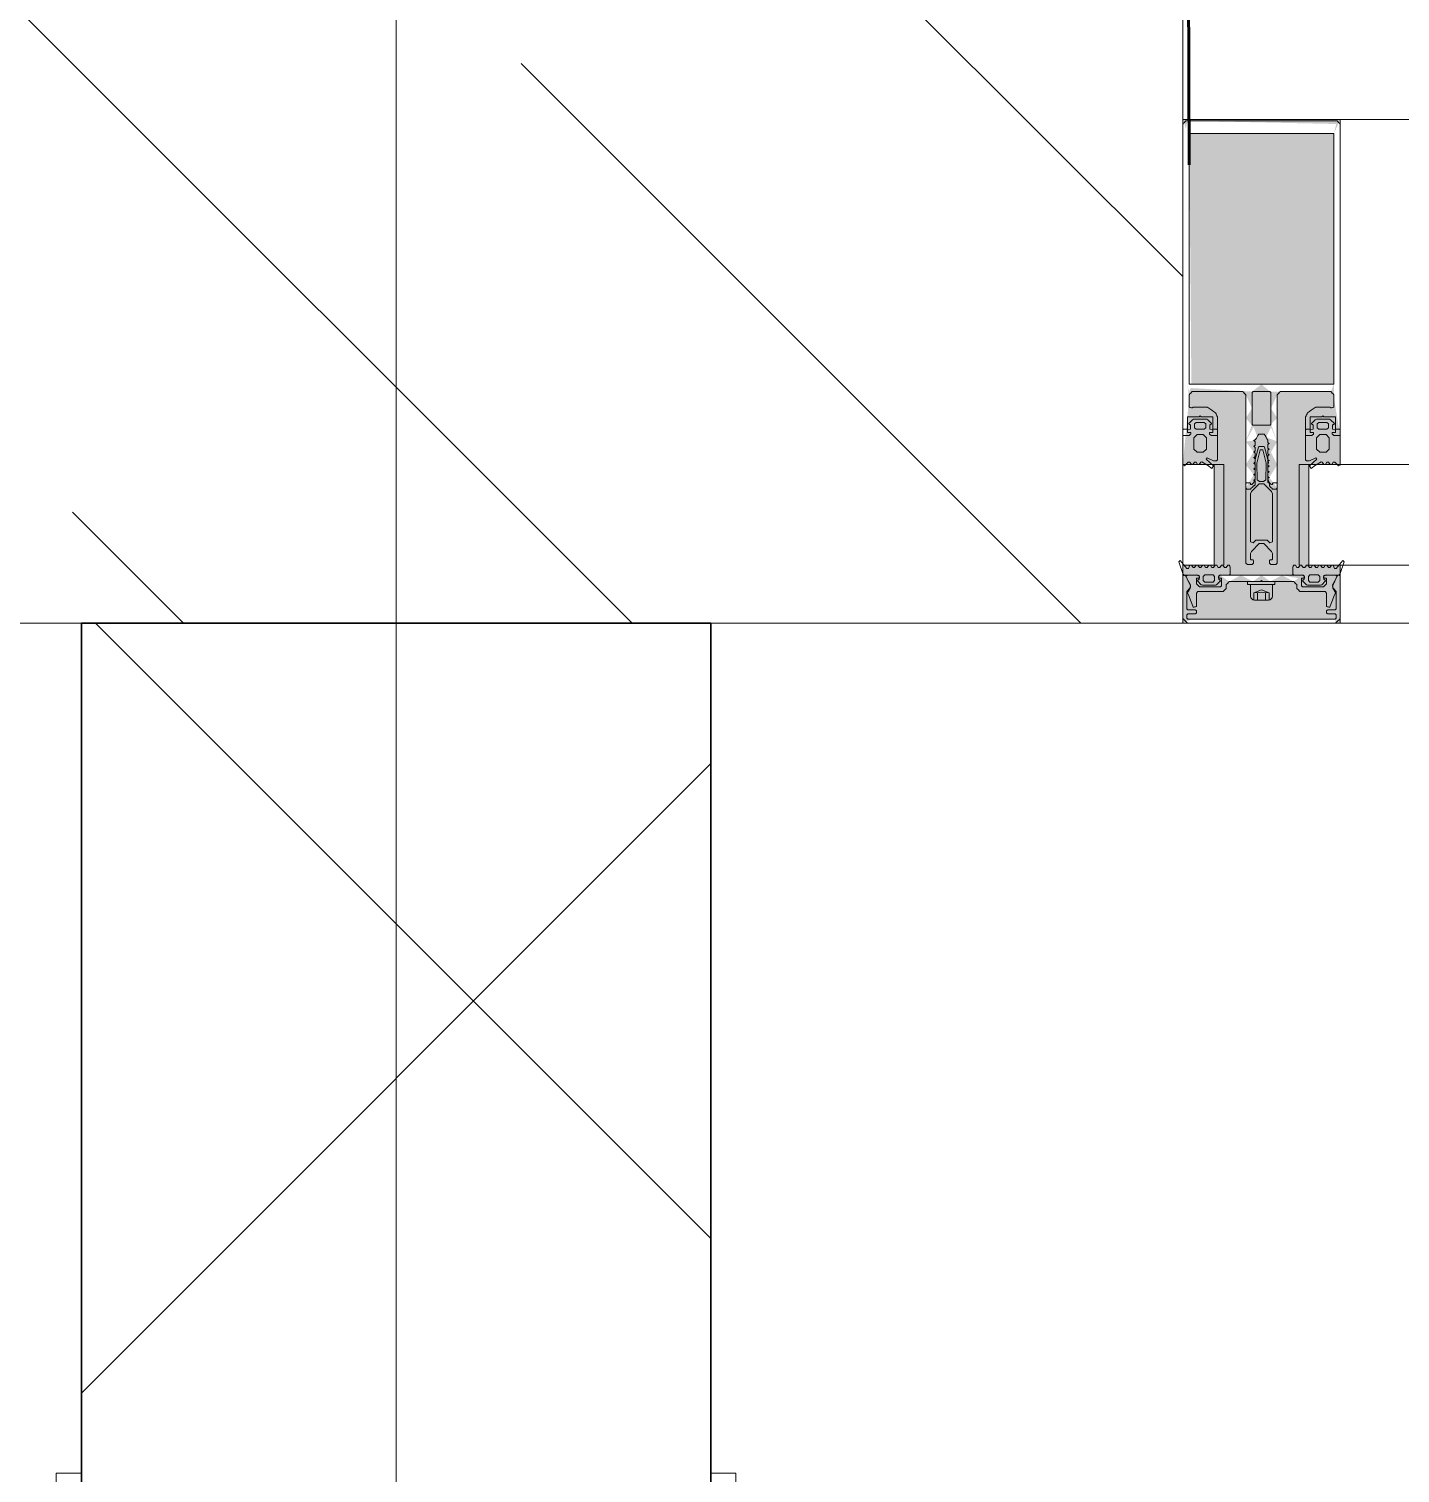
# Model space of a CAD drawing. Header units: millimetres. Extents: x -592259 to 288321, y -552984 to 293768.
# Drawn here: x 99771.2 to 100207, y 39505 to 39963.8 of the extents above; entities that cross this region are included whole.
import ezdxf

# ---------------------------------------------------------------- set-up
doc = ezdxf.new("R2010")
doc.units = ezdxf.units.MM
doc.linetypes.add('ADSK_Линия сетки', pattern=[2500, 2000, -250, 0, -250])
for name, color, linetype, lineweight in [('0.1) Блок 3.1 вып', 6, 'Continuous', 30), ('4.1) Штук. 3.1 вып', 6, 'Continuous', 60), ('A-DOOR-____-OTLN', 250, 'Continuous', 5), ('A-DOOR-FRAM-MCUT', 250, 'Continuous', 5), ('A-FLOR-____-OTLN', 250, 'Continuous', 9), ('A-GLAZ-CURT-MCUT', 250, 'Continuous', 9), ('A-GLAZ-CURT-OTLN', 250, 'Continuous', 5), ('A-GLAZ-CWMG-MCUT', 250, 'Continuous', 9), ('A-GLAZ-CWMG-OTLN', 250, 'Continuous', 5), ('A-WALL-____-MCUT', 250, 'Continuous', 13), ('A-WALL-____-PATT', 250, 'Continuous', 13), ('G-XREF-____-OTLN', 250, 'Continuous', 9), ('S-COLS-____-MCUT', 250, 'Continuous', 25), ('S-COLS-____-OTLN', 250, 'Continuous', 9), ('S-GRID-____-OTLN', 250, 'Continuous', 9)]:
    doc.layers.add(name, color=color, linetype=linetype, lineweight=lineweight)

# ---------------------------------------------------------------- blocks, each defined once
blk = doc.blocks.new('Системная панель - Стекло - 32мм-40336709-АР1_Маркировочный план 1 этажа С2и3')
at = {"layer": 'A-GLAZ-CURT-OTLN'}
h = blk.add_hatch(dxfattribs=at)
h.set_pattern_fill('FP_29', color=256, style=0, pattern_type=2)
h.set_pattern_definition([(45, (-88730, -39709.42), (-282.8427, 282.8427), [200, -600]), (45, (-88930, -39809.42), (-282.8427, 282.8427), [600, -200]), (45, (-88530, -39909.42), (-282.8427, 282.8427), [200, -600])])
h.paths.add_polyline_path([(69.77, -16), (740, -16), (740, 16), (-740, 16), (-740, -16), (-613.71, -16)])
at = {"layer": 'A-GLAZ-CURT-MCUT', "lineweight": 5}
for p, q in [((740, 16), (-740, 16)), ((-740, 16), (-740, -16)), ((-740, -16), (740, -16))]:
    blk.add_line(p, q, dxfattribs=at)
blk = doc.blocks.new('Прямоугольный импост - 160_dwg-V16-АР1_Маркировочный план 1 этажа С2и3')
at = {"layer": 'G-XREF-____-OTLN'}
for p, q in [((227998.74, 194628.53), (227999.06, 194628.38)), ((228024.52, 194628.53), (228024.2, 194628.38)), ((228009.37, 194620.47), (228013.89, 194620.47)), ((228010.4, 194620.47), (228010.4, 194622.79)), ((228012.85, 194620.47), (228012.85, 194622.79))]:
    blk.add_line(p, q, dxfattribs=at)
at = {"layer": 'G-XREF-____-OTLN', "flags": 128}
for points in [[(227987.63, 194772.72), (227987.38, 194772.47), (227987.13, 194772.22), (227986.88, 194771.97), (227986.63, 194771.72)], [(228035.63, 194772.72), (228023.63, 194772.72), (228011.63, 194772.72), (227999.63, 194772.72), (227987.63, 194772.72)], [(228036.63, 194771.72), (228036.38, 194771.97), (228036.13, 194772.22), (228035.88, 194772.47), (228035.63, 194772.72)], [(227986.63, 194771.72), (227986.63, 194746.97), (227986.63, 194722.22), (227986.63, 194697.47), (227986.63, 194672.72)], [(227988.63, 194689.02), (227988.63, 194708.94), (227988.63, 194728.87), (227988.63, 194748.79), (227988.63, 194768.72)], [(227988.63, 194768.72), (228000.13, 194768.72), (228011.63, 194768.72), (228023.13, 194768.72), (228034.63, 194768.72)], [(228034.63, 194768.72), (228034.63, 194748.79), (228034.63, 194728.87), (228034.63, 194708.94), (228034.63, 194689.02)], [(228036.63, 194672.72), (228036.63, 194697.47), (228036.63, 194722.22), (228036.63, 194746.97), (228036.63, 194771.72)], [(228034.63, 194689.02), (228023.13, 194689.02), (228011.63, 194689.02), (228000.13, 194689.02), (227988.63, 194689.02)], [(227988.63, 194685.72), (227988.88, 194685.97), (227989.13, 194686.22), (227989.38, 194686.47), (227989.63, 194686.72)], [(227988.63, 194681.72), (227988.63, 194682.72), (227988.63, 194683.72), (227988.63, 194684.72), (227988.63, 194685.72)], [(227989.63, 194686.72), (227993.63, 194686.72), (227997.63, 194686.72), (228001.63, 194686.72), (228005.63, 194686.72)], [(228005.63, 194686.72), (228005.88, 194686.47), (228006.13, 194686.22), (228006.38, 194685.97), (228006.63, 194685.72)], [(228006.63, 194685.72), (228006.63, 194678.29), (228006.63, 194670.87), (228006.63, 194663.44), (228006.63, 194656.02)], [(228008.63, 194686.42), (228008.7, 194686.49), (228008.78, 194686.57), (228008.85, 194686.64), (228008.93, 194686.72)], [(228008.63, 194676.32), (228008.63, 194678.84), (228008.63, 194681.37), (228008.63, 194683.89), (228008.63, 194686.42)], [(228008.93, 194686.72), (228010.28, 194686.72), (228011.63, 194686.72), (228012.98, 194686.72), (228014.33, 194686.72)], [(228014.33, 194686.72), (228014.4, 194686.64), (228014.48, 194686.57), (228014.55, 194686.49), (228014.63, 194686.42)], [(228014.63, 194686.42), (228014.63, 194683.89), (228014.63, 194681.37), (228014.63, 194678.84), (228014.63, 194676.32)], [(228016.63, 194685.72), (228016.88, 194685.97), (228017.13, 194686.22), (228017.38, 194686.47), (228017.63, 194686.72)], [(228016.63, 194656.02), (228016.63, 194663.44), (228016.63, 194670.87), (228016.63, 194678.29), (228016.63, 194685.72)], [(228017.63, 194686.72), (228021.63, 194686.72), (228025.63, 194686.72), (228029.63, 194686.72), (228033.63, 194686.72)], [(228033.63, 194686.72), (228033.88, 194686.47), (228034.13, 194686.22), (228034.38, 194685.97), (228034.63, 194685.72)], [(228034.63, 194685.72), (228034.63, 194684.72), (228034.63, 194683.72), (228034.63, 194682.72), (228034.63, 194681.72)], [(227989.59, 194681.53), (227989.35, 194681.58), (227989.11, 194681.62), (227988.87, 194681.67), (227988.63, 194681.72)], [(227989.87, 194681.72), (227989.8, 194681.67), (227989.73, 194681.62), (227989.66, 194681.58), (227989.59, 194681.53)], [(227994.43, 194681.72), (227993.29, 194681.72), (227992.15, 194681.72), (227991.01, 194681.72), (227989.87, 194681.72)], [(227994.61, 194681.66), (227994.56, 194681.67), (227994.52, 194681.69), (227994.48, 194681.7), (227994.43, 194681.72)], [(227997.01, 194679.91), (227996.41, 194680.35), (227995.81, 194680.79), (227995.21, 194681.22), (227994.61, 194681.66)], [(228028.65, 194681.66), (228028.05, 194681.22), (228027.45, 194680.79), (228026.85, 194680.35), (228026.25, 194679.91)], [(228028.83, 194681.72), (228028.78, 194681.7), (228028.74, 194681.69), (228028.69, 194681.67), (228028.65, 194681.66)], [(228033.39, 194681.72), (228032.25, 194681.72), (228031.11, 194681.72), (228029.97, 194681.72), (228028.83, 194681.72)], [(228033.67, 194681.53), (228033.6, 194681.58), (228033.53, 194681.62), (228033.46, 194681.67), (228033.39, 194681.72)], [(228034.63, 194681.72), (228034.39, 194681.67), (228034.15, 194681.62), (228033.91, 194681.58), (228033.67, 194681.53)], [(227988.13, 194673.72), (227988.13, 194674.97), (227988.13, 194676.22), (227988.13, 194677.47), (227988.13, 194678.72)], [(227988.13, 194678.72), (227989.05, 194678.72), (227989.98, 194678.72), (227990.9, 194678.72), (227991.83, 194678.72)], [(227991.83, 194678.72), (227991.9, 194678.79), (227991.98, 194678.87), (227992.05, 194678.94), (227992.13, 194679.02)], [(227992.13, 194679.02), (227992.2, 194678.94), (227992.28, 194678.87), (227992.35, 194678.79), (227992.43, 194678.72)], [(227992.43, 194678.72), (227993.35, 194678.72), (227994.28, 194678.72), (227995.2, 194678.72), (227996.13, 194678.72)], [(227996.13, 194678.72), (227996.13, 194677.47), (227996.13, 194676.22), (227996.13, 194674.97), (227996.13, 194673.72)], [(227997.63, 194678.7), (227997.47, 194679), (227997.32, 194679.31), (227997.17, 194679.61), (227997.01, 194679.91)], [(227997.63, 194672.72), (227997.63, 194674.21), (227997.63, 194675.71), (227997.63, 194677.2), (227997.63, 194678.7)], [(228008.93, 194676.02), (228008.85, 194676.09), (228008.78, 194676.17), (228008.7, 194676.24), (228008.63, 194676.32)], [(228014.33, 194676.02), (228012.98, 194676.02), (228011.63, 194676.02), (228010.28, 194676.02), (228008.93, 194676.02)], [(228014.63, 194676.32), (228014.55, 194676.24), (228014.48, 194676.17), (228014.4, 194676.09), (228014.33, 194676.02)], [(228026.25, 194679.91), (228026.09, 194679.61), (228025.94, 194679.31), (228025.78, 194679), (228025.63, 194678.7)], [(228025.63, 194678.7), (228025.63, 194677.2), (228025.63, 194675.71), (228025.63, 194674.21), (228025.63, 194672.72)], [(228027.13, 194673.72), (228027.13, 194674.97), (228027.13, 194676.22), (228027.13, 194677.47), (228027.13, 194678.72)], [(228027.13, 194678.72), (228028.05, 194678.72), (228028.98, 194678.72), (228029.9, 194678.72), (228030.83, 194678.72)], [(228030.83, 194678.72), (228030.9, 194678.79), (228030.98, 194678.87), (228031.05, 194678.94), (228031.13, 194679.02)], [(228031.13, 194679.02), (228031.2, 194678.94), (228031.28, 194678.87), (228031.35, 194678.79), (228031.43, 194678.72)], [(228031.43, 194678.72), (228032.35, 194678.72), (228033.28, 194678.72), (228034.2, 194678.72), (228035.13, 194678.72)], [(228035.13, 194678.72), (228035.13, 194677.47), (228035.13, 194676.22), (228035.13, 194674.97), (228035.13, 194673.72)], [(227986.63, 194672.72), (227987.13, 194672.72), (227987.63, 194672.72), (227988.13, 194672.72), (227988.63, 194672.72)], [(227989.13, 194673.72), (227988.88, 194673.72), (227988.63, 194673.72), (227988.38, 194673.72), (227988.13, 194673.72)], [(227988.63, 194672.72), (227988.75, 194672.84), (227988.88, 194672.97), (227989, 194673.09), (227989.13, 194673.22)], [(227989.13, 194673.22), (227989.13, 194673.34), (227989.13, 194673.47), (227989.13, 194673.59), (227989.13, 194673.72)], [(227996.13, 194673.72), (227995.88, 194673.72), (227995.63, 194673.72), (227995.38, 194673.72), (227995.13, 194673.72)], [(227995.13, 194673.72), (227995.13, 194673.59), (227995.13, 194673.47), (227995.13, 194673.34), (227995.13, 194673.22)], [(227995.13, 194673.22), (227995.25, 194673.09), (227995.38, 194672.97), (227995.5, 194672.84), (227995.63, 194672.72)], [(227995.63, 194672.72), (227996.13, 194672.72), (227996.63, 194672.72), (227997.13, 194672.72), (227997.63, 194672.72)], [(228009.13, 194671.12), (228009.29, 194671.21), (228009.45, 194671.3), (228009.6, 194671.39), (228009.76, 194671.48)], [(228009.63, 194670.83), (228009.5, 194670.9), (228009.38, 194670.97), (228009.25, 194671.04), (228009.13, 194671.12)], [(228009.63, 194669.6), (228009.63, 194669.91), (228009.63, 194670.22), (228009.63, 194670.52), (228009.63, 194670.83)], [(228009.76, 194671.48), (228010.01, 194671.91), (228010.26, 194672.35), (228010.51, 194672.78), (228010.76, 194673.22)], [(228010.76, 194673.22), (228011.2, 194673.22), (228011.63, 194673.22), (228012.06, 194673.22), (228012.5, 194673.22)], [(228012.5, 194673.22), (228012.78, 194672.72), (228013.06, 194672.23), (228013.35, 194671.74), (228013.63, 194671.25)], [(228013.63, 194671.25), (228013.63, 194671.07), (228013.63, 194670.88), (228013.63, 194670.69), (228013.63, 194670.5)], [(228025.63, 194672.72), (228026.13, 194672.72), (228026.63, 194672.72), (228027.13, 194672.72), (228027.63, 194672.72)], [(228028.13, 194673.72), (228027.88, 194673.72), (228027.63, 194673.72), (228027.38, 194673.72), (228027.13, 194673.72)], [(228027.63, 194672.72), (228027.75, 194672.84), (228027.88, 194672.97), (228028, 194673.09), (228028.13, 194673.22)], [(228028.13, 194673.22), (228028.13, 194673.34), (228028.13, 194673.47), (228028.13, 194673.59), (228028.13, 194673.72)], [(228035.13, 194673.72), (228034.88, 194673.72), (228034.63, 194673.72), (228034.38, 194673.72), (228034.13, 194673.72)], [(228034.13, 194673.72), (228034.13, 194673.59), (228034.13, 194673.47), (228034.13, 194673.34), (228034.13, 194673.22)], [(228034.13, 194673.22), (228034.25, 194673.09), (228034.38, 194672.97), (228034.5, 194672.84), (228034.63, 194672.72)], [(228034.63, 194672.72), (228035.13, 194672.72), (228035.63, 194672.72), (228036.13, 194672.72), (228036.63, 194672.72)], [(228009.13, 194669.32), (228009.25, 194669.39), (228009.38, 194669.46), (228009.5, 194669.53), (228009.63, 194669.6)], [(228009.63, 194669.03), (228009.5, 194669.1), (228009.38, 194669.17), (228009.25, 194669.24), (228009.13, 194669.32)], [(228009.13, 194667.52), (228009.25, 194667.59), (228009.38, 194667.66), (228009.5, 194667.73), (228009.63, 194667.8)], [(228009.63, 194667.23), (228009.5, 194667.3), (228009.38, 194667.37), (228009.25, 194667.44), (228009.13, 194667.52)], [(228009.63, 194667.8), (228009.63, 194668.11), (228009.63, 194668.42), (228009.63, 194668.72), (228009.63, 194669.03)], [(228009.63, 194666), (228009.63, 194666.31), (228009.63, 194666.62), (228009.63, 194666.92), (228009.63, 194667.23)], [(228013.63, 194670.5), (228013.75, 194670.43), (228013.88, 194670.36), (228014, 194670.29), (228014.13, 194670.22)], [(228014.13, 194670.22), (228014, 194670.14), (228013.88, 194670.07), (228013.75, 194670), (228013.63, 194669.93)], [(228013.63, 194669.93), (228013.63, 194669.62), (228013.63, 194669.32), (228013.63, 194669.01), (228013.63, 194668.7)], [(228013.63, 194668.7), (228013.75, 194668.63), (228013.88, 194668.56), (228014, 194668.49), (228014.13, 194668.42)], [(228014.13, 194668.42), (228014, 194668.34), (228013.88, 194668.27), (228013.75, 194668.2), (228013.63, 194668.13)], [(228013.63, 194668.13), (228013.63, 194667.82), (228013.63, 194667.52), (228013.63, 194667.21), (228013.63, 194666.9)], [(228013.63, 194666.9), (228013.75, 194666.83), (228013.88, 194666.76), (228014, 194666.69), (228014.13, 194666.62)], [(228014.13, 194666.62), (228014, 194666.54), (228013.88, 194666.47), (228013.75, 194666.4), (228013.63, 194666.33)], [(228013.63, 194666.33), (228013.63, 194666.02), (228013.63, 194665.72), (228013.63, 194665.41), (228013.63, 194665.1)], [(227999.63, 194631.55), (227999.63, 194663.55), (227986.63, 194663.55)], [(228009.13, 194665.72), (228009.25, 194665.79), (228009.38, 194665.86), (228009.5, 194665.93), (228009.63, 194666)], [(228009.63, 194665.43), (228009.5, 194665.5), (228009.38, 194665.57), (228009.25, 194665.64), (228009.13, 194665.72)], [(228009.13, 194663.92), (228009.25, 194663.99), (228009.38, 194664.06), (228009.5, 194664.13), (228009.63, 194664.2)], [(228009.63, 194663.63), (228009.5, 194663.7), (228009.38, 194663.77), (228009.25, 194663.84), (228009.13, 194663.92)], [(228009.13, 194662.12), (228009.25, 194662.19), (228009.38, 194662.26), (228009.5, 194662.33), (228009.63, 194662.4)], [(228009.63, 194661.83), (228009.5, 194661.9), (228009.38, 194661.97), (228009.25, 194662.04), (228009.13, 194662.12)], [(228009.63, 194664.2), (228009.63, 194664.51), (228009.63, 194664.82), (228009.63, 194665.12), (228009.63, 194665.43)], [(228009.63, 194662.4), (228009.63, 194662.71), (228009.63, 194663.02), (228009.63, 194663.32), (228009.63, 194663.63)], [(228009.63, 194660.6), (228009.63, 194660.91), (228009.63, 194661.22), (228009.63, 194661.52), (228009.63, 194661.83)], [(228013.63, 194665.1), (228013.75, 194665.03), (228013.88, 194664.96), (228014, 194664.89), (228014.13, 194664.82)], [(228014.13, 194664.82), (228014, 194664.74), (228013.88, 194664.67), (228013.75, 194664.6), (228013.63, 194664.53)], [(228013.63, 194664.53), (228013.63, 194664.22), (228013.63, 194663.92), (228013.63, 194663.61), (228013.63, 194663.3)], [(228013.63, 194663.3), (228013.75, 194663.23), (228013.88, 194663.16), (228014, 194663.09), (228014.13, 194663.02)], [(228014.13, 194663.02), (228014, 194662.94), (228013.88, 194662.87), (228013.75, 194662.8), (228013.63, 194662.73)], [(228013.63, 194662.73), (228013.63, 194662.42), (228013.63, 194662.12), (228013.63, 194661.81), (228013.63, 194661.5)], [(228036.65, 194663.55), (228023.63, 194663.55), (228023.63, 194631.55)], [(228009.13, 194660.32), (228009.25, 194660.39), (228009.38, 194660.46), (228009.5, 194660.53), (228009.63, 194660.6)], [(228009.63, 194660.03), (228009.5, 194660.1), (228009.38, 194660.17), (228009.25, 194660.24), (228009.13, 194660.32)], [(228009.13, 194658.52), (228009.25, 194658.59), (228009.38, 194658.66), (228009.5, 194658.73), (228009.63, 194658.8)], [(228009.63, 194658.23), (228009.5, 194658.3), (228009.38, 194658.37), (228009.25, 194658.44), (228009.13, 194658.52)], [(228009.63, 194658.8), (228009.63, 194659.11), (228009.63, 194659.42), (228009.63, 194659.72), (228009.63, 194660.03)], [(228009.63, 194657), (228009.63, 194657.31), (228009.63, 194657.62), (228009.63, 194657.92), (228009.63, 194658.23)], [(228013.63, 194661.5), (228013.75, 194661.43), (228013.88, 194661.36), (228014, 194661.29), (228014.13, 194661.22)], [(228014.13, 194661.22), (228014, 194661.14), (228013.88, 194661.07), (228013.75, 194661), (228013.63, 194660.93)], [(228013.63, 194660.93), (228013.63, 194660.62), (228013.63, 194660.32), (228013.63, 194660.01), (228013.63, 194659.7)], [(228013.63, 194659.7), (228013.75, 194659.63), (228013.88, 194659.56), (228014, 194659.49), (228014.13, 194659.42)], [(228014.13, 194659.42), (228014, 194659.34), (228013.88, 194659.27), (228013.75, 194659.2), (228013.63, 194659.13)], [(228013.63, 194659.13), (228013.63, 194658.82), (228013.63, 194658.52), (228013.63, 194658.21), (228013.63, 194657.9)], [(228013.63, 194657.9), (228013.75, 194657.83), (228013.88, 194657.76), (228014, 194657.69), (228014.13, 194657.62)], [(228014.13, 194657.62), (228014.13, 194657.39), (228014.13, 194657.17), (228014.13, 194656.94), (228014.13, 194656.72)], [(228006.63, 194656.02), (228006.7, 194655.94), (228006.78, 194655.87), (228006.85, 194655.79), (228006.93, 194655.72)], [(228006.93, 194655.72), (228007.23, 194655.72), (228007.53, 194655.72), (228007.83, 194655.72), (228008.13, 194655.72)], [(228008.13, 194655.72), (228008.38, 194655.97), (228008.63, 194656.22), (228008.88, 194656.47), (228009.13, 194656.72)], [(228009.13, 194656.72), (228009.25, 194656.79), (228009.38, 194656.86), (228009.5, 194656.93), (228009.63, 194657)], [(228014.13, 194656.72), (228014.38, 194656.47), (228014.63, 194656.22), (228014.88, 194655.97), (228015.13, 194655.72)], [(228015.13, 194655.72), (228015.43, 194655.72), (228015.73, 194655.72), (228016.03, 194655.72), (228016.33, 194655.72)], [(228016.33, 194655.72), (228016.4, 194655.79), (228016.48, 194655.87), (228016.55, 194655.94), (228016.63, 194656.02)], [(227989.38, 194631.55), (227988.86, 194631.51), (227988.4, 194630.55), (227987.86, 194630.54), (227985.82, 194633.01), (227985.39, 194632.59), (227986.63, 194628.94), (227986.63, 194628.78), (227987.03, 194628.38), (227990.8, 194628.38), (227991.12, 194628.53), (227991.83, 194628.28), (227991.83, 194627.08), (227991.63, 194626.88), (227991.43, 194626.88), (227991.29, 194626.54), (227992.5, 194625.32), (227992.85, 194625.18), (227997, 194625.18), (227997.36, 194625.32), (227998.57, 194626.54), (227998.43, 194626.88), (227998.23, 194626.88), (227998.03, 194627.08), (227998.03, 194628.28)], [(228001.33, 194628.38), (228001.63, 194628.68), (228001.63, 194631.08), (228001.58, 194631.25), (228001.38, 194631.55), (228000.88, 194631.55), (228000.38, 194630.81), (227999.88, 194630.81), (227999.38, 194631.55), (227998.88, 194631.55), (227998.38, 194630.81), (227997.88, 194630.81), (227997.38, 194631.55), (227996.88, 194631.55), (227996.38, 194630.81), (227995.88, 194630.81), (227995.38, 194631.55), (227994.88, 194631.55), (227994.38, 194630.81), (227993.88, 194630.81), (227993.38, 194631.55), (227992.88, 194631.55), (227992.38, 194630.81), (227991.88, 194630.81), (227991.38, 194631.55), (227990.88, 194631.55), (227990.38, 194630.81), (227989.88, 194630.81), (227989.38, 194631.55)], [(228021.93, 194628.38), (228021.63, 194628.68), (228021.63, 194631.08), (228021.68, 194631.25), (228021.88, 194631.55), (228022.38, 194631.55), (228022.88, 194630.81), (228023.38, 194630.81), (228023.88, 194631.55), (228024.38, 194631.55), (228024.88, 194630.81), (228025.38, 194630.81), (228025.88, 194631.55), (228026.38, 194631.55), (228026.88, 194630.81), (228027.38, 194630.81), (228027.88, 194631.55), (228028.38, 194631.55), (228028.88, 194630.81), (228029.38, 194630.81), (228029.88, 194631.55), (228030.38, 194631.55), (228030.88, 194630.81), (228031.38, 194630.81), (228031.88, 194631.55), (228032.38, 194631.55), (228032.88, 194630.81), (228033.38, 194630.81), (228033.88, 194631.55)], [(228033.88, 194631.55), (228034.4, 194631.51), (228034.86, 194630.55), (228035.39, 194630.54), (228037.44, 194633.01), (228037.87, 194632.59), (228036.63, 194628.94), (228036.63, 194628.78), (228036.23, 194628.38), (228032.46, 194628.38), (228032.14, 194628.53), (228031.43, 194628.28), (228031.43, 194627.08), (228031.63, 194626.88), (228031.83, 194626.88), (228031.97, 194626.54), (228030.76, 194625.32), (228030.4, 194625.18), (228026.25, 194625.18), (228025.9, 194625.32), (228024.69, 194626.54), (228024.83, 194626.88), (228025.03, 194626.88), (228025.23, 194627.08), (228025.23, 194628.28)], [(227987.38, 194628.38), (227987.19, 194628.33), (227987.01, 194628.28), (227986.82, 194628.24), (227986.63, 194628.19)], [(227986.63, 194628.19), (227986.63, 194624.79), (227986.63, 194621.39), (227986.63, 194617.99), (227986.63, 194614.59)], [(227989.04, 194625.27), (227988.62, 194626.04), (227988.21, 194626.82), (227987.8, 194627.6), (227987.38, 194628.38)], [(227987.93, 194628.38), (227987.86, 194628.27), (227987.79, 194628.16), (227987.73, 194628.06), (227987.66, 194627.95)], [(227987.66, 194627.95), (227988.01, 194627.22), (227988.35, 194626.48), (227988.7, 194625.75), (227989.05, 194625.02)], [(227991.43, 194628.38), (227990.55, 194628.38), (227989.68, 194628.38), (227988.8, 194628.38), (227987.93, 194628.38)], [(227988.94, 194624.37), (227988.96, 194624.59), (227988.99, 194624.82), (227989.01, 194625.04), (227989.04, 194625.27)], [(227989.05, 194625.02), (227989.04, 194624.82), (227989.02, 194624.62), (227989, 194624.42), (227988.99, 194624.23)], [(227990.93, 194625.68), (227990.93, 194626.1), (227990.93, 194626.53), (227990.93, 194626.95), (227990.93, 194627.38)], [(227990.93, 194627.38), (227991.18, 194627.38), (227991.43, 194627.38), (227991.68, 194627.38), (227991.93, 194627.38)], [(227991.93, 194624.68), (227991.68, 194624.93), (227991.43, 194625.18), (227991.18, 194625.43), (227990.93, 194625.68)], [(227991.93, 194627.88), (227991.8, 194628), (227991.68, 194628.13), (227991.55, 194628.25), (227991.43, 194628.38)], [(227991.93, 194627.38), (227991.93, 194627.5), (227991.93, 194627.63), (227991.93, 194627.75), (227991.93, 194627.88)], [(227998.43, 194628.38), (227998.3, 194628.25), (227998.18, 194628.13), (227998.05, 194628), (227997.93, 194627.88)], [(227997.93, 194627.88), (227997.93, 194627.75), (227997.93, 194627.63), (227997.93, 194627.5), (227997.93, 194627.38)], [(227997.93, 194627.38), (227998.18, 194627.38), (227998.43, 194627.38), (227998.68, 194627.38), (227998.93, 194627.38)], [(228024.83, 194628.38), (228018.23, 194628.38), (228011.63, 194628.38), (228005.03, 194628.38), (227998.43, 194628.38)], [(227998.93, 194624.98), (227998.85, 194624.9), (227998.78, 194624.83), (227998.7, 194624.75), (227998.63, 194624.68)], [(227998.93, 194627.38), (227998.93, 194626.78), (227998.93, 194626.18), (227998.93, 194625.58), (227998.93, 194624.98)], [(228000.43, 194625.38), (228000.68, 194625.63), (228000.93, 194625.88), (228001.18, 194626.13), (228001.43, 194626.38)], [(228000.43, 194624.18), (228000.43, 194624.48), (228000.43, 194624.78), (228000.43, 194625.08), (228000.43, 194625.38)], [(228001.43, 194626.38), (228003.9, 194626.38), (228006.38, 194626.38), (228008.85, 194626.38), (228011.33, 194626.38)], [(228015.07, 194621.66), (228015.07, 194625.46), (228008.18, 194625.46), (228008.18, 194621.66)], [(228011.33, 194626.38), (228011.4, 194626.45), (228011.48, 194626.53), (228011.55, 194626.6), (228011.63, 194626.68)], [(228011.63, 194626.68), (228011.7, 194626.6), (228011.78, 194626.53), (228011.85, 194626.45), (228011.93, 194626.38)], [(228011.93, 194626.38), (228014.4, 194626.38), (228016.88, 194626.38), (228019.35, 194626.38), (228021.83, 194626.38)], [(228021.83, 194626.38), (228022.08, 194626.13), (228022.33, 194625.88), (228022.58, 194625.63), (228022.83, 194625.38)], [(228022.83, 194625.38), (228022.83, 194625.08), (228022.83, 194624.78), (228022.83, 194624.48), (228022.83, 194624.18)], [(228024.33, 194624.98), (228024.33, 194625.58), (228024.33, 194626.18), (228024.33, 194626.78), (228024.33, 194627.38)], [(228024.33, 194627.38), (228024.58, 194627.38), (228024.83, 194627.38), (228025.08, 194627.38), (228025.33, 194627.38)], [(228024.63, 194624.68), (228024.55, 194624.75), (228024.48, 194624.83), (228024.4, 194624.9), (228024.33, 194624.98)], [(228025.33, 194627.88), (228025.2, 194628), (228025.08, 194628.13), (228024.95, 194628.25), (228024.83, 194628.38)], [(228025.33, 194627.38), (228025.33, 194627.5), (228025.33, 194627.63), (228025.33, 194627.75), (228025.33, 194627.88)], [(228031.83, 194628.38), (228031.7, 194628.25), (228031.58, 194628.13), (228031.45, 194628), (228031.33, 194627.88)], [(228031.33, 194627.88), (228031.33, 194627.75), (228031.33, 194627.63), (228031.33, 194627.5), (228031.33, 194627.38)], [(228031.33, 194627.38), (228031.58, 194627.38), (228031.83, 194627.38), (228032.08, 194627.38), (228032.33, 194627.38)], [(228032.33, 194625.68), (228032.08, 194625.43), (228031.83, 194625.18), (228031.58, 194624.93), (228031.33, 194624.68)], [(228035.33, 194628.38), (228034.45, 194628.38), (228033.58, 194628.38), (228032.7, 194628.38), (228031.83, 194628.38)], [(228032.33, 194627.38), (228032.33, 194626.95), (228032.33, 194626.53), (228032.33, 194626.1), (228032.33, 194625.68)], [(228034.21, 194625.02), (228034.56, 194625.75), (228034.9, 194626.48), (228035.25, 194627.22), (228035.6, 194627.95)], [(228034.27, 194624.23), (228034.25, 194624.42), (228034.24, 194624.62), (228034.22, 194624.82), (228034.21, 194625.02)], [(228035.88, 194628.38), (228035.46, 194627.6), (228035.05, 194626.82), (228034.64, 194626.04), (228034.22, 194625.27)], [(228034.22, 194625.27), (228034.25, 194625.04), (228034.27, 194624.82), (228034.3, 194624.59), (228034.32, 194624.37)], [(228035.6, 194627.95), (228035.53, 194628.06), (228035.46, 194628.16), (228035.4, 194628.27), (228035.33, 194628.38)], [(228036.63, 194628.19), (228036.44, 194628.24), (228036.25, 194628.28), (228036.06, 194628.33), (228035.88, 194628.38)], [(228036.63, 194614.59), (228036.63, 194617.99), (228036.63, 194621.39), (228036.63, 194624.79), (228036.63, 194628.19)], [(227987.93, 194623.19), (227988.18, 194623.48), (227988.43, 194623.78), (227988.69, 194624.08), (227988.94, 194624.37)], [(227987.93, 194617.69), (227987.93, 194619.06), (227987.93, 194620.44), (227987.93, 194621.81), (227987.93, 194623.19)], [(227988.18, 194623.05), (227988.17, 194622.98), (227988.17, 194622.91), (227988.16, 194622.84), (227988.15, 194622.77)], [(227988.15, 194622.77), (227988.6, 194621.62), (227989.06, 194620.48), (227989.51, 194619.34), (227989.96, 194618.19)], [(227988.99, 194624.23), (227988.79, 194623.93), (227988.59, 194623.64), (227988.38, 194623.34), (227988.18, 194623.05)], [(227990.93, 194622.68), (227991.05, 194622.8), (227991.18, 194622.93), (227991.3, 194623.05), (227991.43, 194623.18)], [(227990.93, 194618.38), (227990.93, 194619.45), (227990.93, 194620.53), (227990.93, 194621.6), (227990.93, 194622.68)], [(227991.43, 194623.18), (227993.43, 194623.18), (227995.43, 194623.18), (227997.43, 194623.18), (227999.43, 194623.18)], [(227998.63, 194624.68), (227996.95, 194624.68), (227995.28, 194624.68), (227993.6, 194624.68), (227991.93, 194624.68)], [(227999.43, 194623.18), (227999.68, 194623.43), (227999.93, 194623.68), (228000.18, 194623.93), (228000.43, 194624.18)], [(228014.08, 194620.47), (228014.08, 194622.79), (228011.63, 194623.77), (228009.18, 194622.79), (228009.18, 194620.47)], [(228022.83, 194624.18), (228023.08, 194623.93), (228023.33, 194623.68), (228023.58, 194623.43), (228023.83, 194623.18)], [(228023.83, 194623.18), (228025.83, 194623.18), (228027.83, 194623.18), (228029.83, 194623.18), (228031.83, 194623.18)], [(228031.33, 194624.68), (228029.65, 194624.68), (228027.98, 194624.68), (228026.3, 194624.68), (228024.63, 194624.68)], [(228031.83, 194623.18), (228031.95, 194623.05), (228032.08, 194622.93), (228032.2, 194622.8), (228032.33, 194622.68)], [(228032.33, 194622.68), (228032.33, 194621.6), (228032.33, 194620.53), (228032.33, 194619.45), (228032.33, 194618.38)], [(228033.29, 194618.19), (228033.75, 194619.34), (228034.2, 194620.48), (228034.65, 194621.62), (228035.11, 194622.77)], [(228035.08, 194623.05), (228034.87, 194623.34), (228034.67, 194623.64), (228034.47, 194623.93), (228034.27, 194624.23)], [(228034.32, 194624.37), (228034.57, 194624.08), (228034.82, 194623.78), (228035.08, 194623.48), (228035.33, 194623.19)], [(228035.11, 194622.77), (228035.1, 194622.84), (228035.09, 194622.91), (228035.08, 194622.98), (228035.08, 194623.05)], [(228035.33, 194623.19), (228035.33, 194621.81), (228035.33, 194620.44), (228035.33, 194619.06), (228035.33, 194617.69)], [(227988.23, 194617.39), (227988.15, 194617.46), (227988.08, 194617.54), (227988, 194617.61), (227987.93, 194617.69)], [(227987.93, 194615.79), (227988, 194615.86), (227988.08, 194615.94), (227988.15, 194616.01), (227988.23, 194616.09)], [(227987.93, 194614.69), (227987.93, 194614.96), (227987.93, 194615.24), (227987.93, 194615.51), (227987.93, 194615.79)], [(227990.63, 194617.39), (227990.03, 194617.39), (227989.43, 194617.39), (227988.83, 194617.39), (227988.23, 194617.39)], [(227988.23, 194616.09), (227988.83, 194616.09), (227989.43, 194616.09), (227990.03, 194616.09), (227990.63, 194616.09)], [(227989.96, 194618.19), (227990.21, 194618.24), (227990.45, 194618.29), (227990.69, 194618.33), (227990.93, 194618.38)], [(227990.93, 194617.09), (227990.85, 194617.16), (227990.78, 194617.24), (227990.7, 194617.31), (227990.63, 194617.39)], [(227990.63, 194616.09), (227990.7, 194616.16), (227990.78, 194616.24), (227990.85, 194616.31), (227990.93, 194616.39)], [(227990.93, 194616.39), (227990.93, 194616.56), (227990.93, 194616.74), (227990.93, 194616.91), (227990.93, 194617.09)], [(228032.33, 194618.38), (228032.57, 194618.33), (228032.81, 194618.29), (228033.05, 194618.24), (228033.29, 194618.19)], [(228032.63, 194617.39), (228032.55, 194617.31), (228032.48, 194617.24), (228032.4, 194617.16), (228032.33, 194617.09)], [(228032.33, 194617.09), (228032.33, 194616.91), (228032.33, 194616.74), (228032.33, 194616.56), (228032.33, 194616.39)], [(228032.33, 194616.39), (228032.4, 194616.31), (228032.48, 194616.24), (228032.55, 194616.16), (228032.63, 194616.09)], [(228035.03, 194617.39), (228034.43, 194617.39), (228033.83, 194617.39), (228033.23, 194617.39), (228032.63, 194617.39)], [(228032.63, 194616.09), (228033.23, 194616.09), (228033.83, 194616.09), (228034.43, 194616.09), (228035.03, 194616.09)], [(228035.33, 194617.69), (228035.25, 194617.61), (228035.18, 194617.54), (228035.1, 194617.46), (228035.03, 194617.39)], [(228035.03, 194616.09), (228035.1, 194616.01), (228035.18, 194615.94), (228035.25, 194615.86), (228035.33, 194615.79)], [(228035.33, 194615.79), (228035.33, 194615.51), (228035.33, 194615.24), (228035.33, 194614.96), (228035.33, 194614.69)], [(227986.63, 194614.59), (227987, 194614.21), (227987.38, 194613.84), (227987.75, 194613.46), (227988.13, 194613.09)], [(227988.23, 194614.39), (227988.15, 194614.46), (227988.08, 194614.54), (227988, 194614.61), (227987.93, 194614.69)], [(227988.13, 194613.09), (227999.88, 194613.09), (228011.63, 194613.09), (228023.38, 194613.09), (228035.13, 194613.09)], [(228035.03, 194614.39), (228023.33, 194614.39), (228011.63, 194614.39), (227999.93, 194614.39), (227988.23, 194614.39)], [(228035.33, 194614.69), (228035.25, 194614.61), (228035.18, 194614.54), (228035.1, 194614.46), (228035.03, 194614.39)], [(228035.13, 194613.09), (228035.5, 194613.46), (228035.88, 194613.84), (228036.25, 194614.21), (228036.63, 194614.59)]]:
    blk.add_lwpolyline(points, dxfattribs=at)
for points in [[(227994.38, 194665.69), (227996.4, 194664.74), (227996.53, 194664.72), (227997.33, 194664.72), (227997.63, 194665.02), (227997.63, 194674.52), (227997.43, 194674.72), (227996.26, 194674.72), (227995.94, 194674.56), (227995.23, 194674.81), (227995.23, 194676.02), (227995.43, 194676.22), (227995.63, 194676.22), (227995.77, 194676.56), (227994.56, 194677.77), (227994.2, 194677.92), (227990.05, 194677.92), (227989.7, 194677.77), (227988.49, 194676.56), (227988.63, 194676.22), (227988.83, 194676.22), (227989.03, 194676.02), (227989.03, 194674.81), (227988.32, 194674.56), (227988, 194674.72), (227986.83, 194674.72), (227986.63, 194674.52), (227986.63, 194663.32), (227987.14, 194663.1), (227988.37, 194664.33), (227988.83, 194664.29), (227989.33, 194663.55), (227989.83, 194663.55), (227990.33, 194664.29), (227990.83, 194664.29), (227991.33, 194663.55), (227991.83, 194663.55), (227992.33, 194664.29), (227992.68, 194664.4), (227994.49, 194663.31), (227995.86, 194662.29), (227996.4, 194663.14), (227994.02, 194665.22)], [(227990.83, 194676.92), (227990.33, 194676.42), (227990.33, 194675.22), (227990.83, 194674.72), (227993.43, 194674.72), (227993.93, 194675.22), (227993.93, 194676.42), (227993.43, 194676.92)], [(227990.33, 194675.22), (227990.33, 194676.42), (227990.83, 194676.92), (227993.43, 194676.92), (227993.93, 194676.42), (227993.93, 194675.22), (227993.43, 194674.72), (227990.83, 194674.72)], [(228028.88, 194665.69), (228026.86, 194664.74), (228026.73, 194664.72), (228025.93, 194664.72), (228025.63, 194665.02), (228025.63, 194674.52), (228025.83, 194674.72), (228027, 194674.72), (228027.32, 194674.56), (228028.03, 194674.81), (228028.03, 194676.02), (228027.83, 194676.22), (228027.63, 194676.22), (228027.49, 194676.56), (228028.7, 194677.77), (228029.05, 194677.92), (228033.2, 194677.92), (228033.56, 194677.77), (228034.77, 194676.56), (228034.63, 194676.22), (228034.43, 194676.22), (228034.23, 194676.02), (228034.23, 194674.81), (228034.94, 194674.56), (228035.26, 194674.72), (228036.43, 194674.72), (228036.63, 194674.52), (228036.63, 194663.32), (228036.12, 194663.1), (228034.89, 194664.33), (228034.43, 194664.29), (228033.93, 194663.55), (228033.43, 194663.55), (228032.93, 194664.29), (228032.43, 194664.29), (228031.93, 194663.55), (228031.43, 194663.55), (228030.93, 194664.29), (228030.57, 194664.4), (228028.76, 194663.31), (228027.4, 194662.29), (228026.86, 194663.14), (228029.24, 194665.22)], [(228032.93, 194675.22), (228032.93, 194676.42), (228032.43, 194676.92), (228029.83, 194676.92), (228029.33, 194676.42), (228029.33, 194675.22), (228029.83, 194674.72), (228032.43, 194674.72)], [(227993.13, 194667.42), (227994.13, 194668.42), (227994.13, 194672.02), (227993.13, 194673.02), (227991.13, 194673.02), (227990.13, 194672.02), (227990.13, 194668.42), (227991.13, 194667.42)], [(228030.13, 194667.42), (228029.13, 194668.42), (228029.13, 194672.02), (228030.13, 194673.02), (228032.13, 194673.02), (228033.13, 194672.02), (228033.13, 194668.42), (228032.13, 194667.42)], [(228009.66, 194658.94), (228009.23, 194657.85), (228008.65, 194657.27), (228008.51, 194657.22), (228008.13, 194657.22), (228008.13, 194657.52), (228007.93, 194657.72), (228006.83, 194657.72), (228006.63, 194657.52), (228006.63, 194632.22), (228007.13, 194631.72), (228008.63, 194631.72), (228009.13, 194632.22), (228009.13, 194633.02), (228008.93, 194633.22), (228008.33, 194633.22), (228008.13, 194633.42), (228008.13, 194635.22), (228008.42, 194635.92), (228010.92, 194638.42), (228012.34, 194638.42), (228014.84, 194635.92), (228015.13, 194635.22), (228015.13, 194633.42), (228014.93, 194633.22), (228014.33, 194633.22), (228014.13, 194633.02), (228014.13, 194632.22), (228014.63, 194631.72), (228016.13, 194631.72), (228016.63, 194632.22), (228016.63, 194657.52), (228016.43, 194657.72), (228015.33, 194657.72), (228015.13, 194657.52), (228015.13, 194657.22), (228014.75, 194657.22), (228014.61, 194657.27), (228014.03, 194657.85), (228013.59, 194658.94), (228013.68, 194663.86), (228013.83, 194663.94), (228013.83, 194664.29), (228013.68, 194664.38), (228013.66, 194665.18), (228012.59, 194669.04), (228012.5, 194669.22), (228010.76, 194669.22), (228010.66, 194669.04), (228009.59, 194665.18), (228009.58, 194664.38), (228009.43, 194664.29), (228009.43, 194663.94), (228009.58, 194663.86)], [(228012.28, 194658.18), (228010.97, 194658.18), (228010.27, 194658.62), (228010.18, 194663.95), (228011.19, 194668.25), (228012.07, 194668.25), (228013.08, 194663.95), (228012.99, 194658.62)], [(228008.13, 194654.22), (228008.13, 194638.96), (228008.98, 194638.61), (228009.86, 194639.48), (228013.4, 194639.48), (228014.28, 194638.61), (228015.13, 194638.96), (228015.13, 194654.22), (228014.84, 194654.92), (228012.34, 194657.42), (228010.92, 194657.42), (228008.42, 194654.92)], [(227996.23, 194626.18), (227996.73, 194626.68), (227996.73, 194627.98), (227996.23, 194628.48), (227993.63, 194628.48), (227993.13, 194627.98), (227993.13, 194626.68), (227993.63, 194626.18)], [(228007.13, 194625.46), (228007.13, 194626.38), (228015.83, 194626.38), (228015.83, 194625.46)], [(228027.03, 194626.18), (228026.53, 194626.68), (228026.53, 194627.98), (228027.03, 194628.48), (228029.63, 194628.48), (228030.13, 194627.98), (228030.13, 194626.68), (228029.63, 194626.18)]]:
    blk.add_lwpolyline(points, close=True, dxfattribs=at)
at = {"layer": 'G-XREF-____-OTLN'}
for centre, radius, start, end in [((228009.37, 194621.66), 1.19, 180, 270), ((228009.79, 194621.24), 1.67, 68.4728, 111.5272), ((228011.63, 194617.74), 5.2, 76.3644, 103.6356), ((228013.47, 194621.24), 1.67, 68.4728, 111.5272), ((228013.89, 194621.66), 1.19, 270, 0)]:
    blk.add_arc(centre, radius, start, end, dxfattribs=at)
blk = doc.blocks.new('Прямоугольный импост - 32х50х160h-V17-АР1_Маркировочный план 1 этажа С2и3')
blk.add_blockref('Прямоугольный импост - 160_dwg-V16-АР1_Маркировочный план 1 этажа С2и3', (-228011.63, -194647.55))
blk = doc.blocks.new('Прямоугольный импост - Рядовой 50х160-V18-АР1_Маркировочный план 1 этажа С2и3')
at = {"layer": 'A-GLAZ-CWMG-OTLN'}
h = blk.add_hatch(color=50, dxfattribs=at)
h.paths.add_polyline_path([(-48, -121.17), (-50, -125.6), (0, -125.6), (-1, -122.67), (-1.25, -124.17), (-2, -125.17), (-48.75, -124.17)])
h.paths.add_polyline_path([(-48, -41.47), (-48, -121.17), (-2, -121.17), (-2.72, -41.47), (-45, -41.47)])
h.paths.add_polyline_path([(-50, 34.4), (-50, 16), (-40, 16), (-40, -16), (-50, -16), (-50, -25.17), (-48, -37.17), (-48, -41.47), (-47, -39.17), (-27.7, -39.17), (-25, -41.47), (-22, -39.17), (-2.52, -40.28), (-2, -39.17), (-1.44, -41.47), (-2, -37.17), (0, -16), (-10, -15.89), (-10, 16), (0, 16), (0, 34.4), (-1.56, 33.68), (-2.7, 33.16), (-48.4, 33.16), (-48.5, 34.4)])
h.paths.add_polyline_path([(-18.4, 19.17), (-25, 19.17), (-22.22, 21.17)])
h.paths.add_polyline_path([(-14.8, 21.17), (-11.8, 19.17), (-18.4, 19.17)])
h.paths.add_polyline_path([(-31.6, 19.17), (-36.7, 20.17), (-35.2, 21.17), (-32.28, 19.55)])
h.paths.add_polyline_path([(-27.77, 21.17), (-25, 19.17), (-31.6, 19.17)])
h.paths.add_polyline_path([(-20, -23.32), (-20, -30.74), (-21.89, -28.47)])
h.paths.add_polyline_path([(-20, -15.89), (-20, -23.32), (-22.5, -19.97), (-20.06, -16)])
h.paths.add_polyline_path([(-20, -8.47), (-20, -15.89), (-22.5, -12.77)])
h.paths.add_polyline_path([(-30, -30.74), (-28, -33.82), (-30, -38.17)])
h.paths.add_polyline_path([(-30, -23.32), (-28, -28.77), (-30, -30.74), (-30, -28.47)])
h.paths.add_polyline_path([(-30, -23.32), (-26.43, -24.69), (-28, -27.8)])
h.paths.add_polyline_path([(-30, -15.89), (-28, -19.92), (-30, -23.32), (-30, -16)])
h.paths.add_polyline_path([(-30, -8.47), (-27.5, -11.87), (-30, -15.89)])
h.paths.add_polyline_path([(-20, -23.32), (-22.5, -27.92), (-23.63, -24.8), (-22, -23.52)])
h.paths.add_polyline_path([(-20, -30.74), (-20, -38.17), (-22, -33.82)])
at = {"layer": 'A-GLAZ-CWMG-MCUT', "lineweight": 5}
for p, q in [((-48.5, 34.4), (-50, 34.4)), ((-50, 34.4), (-50, 16)), ((0, 34.4), (-1.5, 34.4)), ((0, 16), (0, 34.4)), ((-50, 16), (-40, 16)), ((-40, 16), (-40, -16)), ((-10, -16), (-10, 16)), ((-10, 16), (0, 16)), ((-40, -16), (-50, -16)), ((-50, -16), (-50, -25.17)), ((0, -16), (-10, -16)), ((0, -25.17), (0, -16)), ((-50, -124.17), (-50, -125.6)), ((-50, -125.6), (0, -125.6)), ((0, -125.6), (0, -124.17))]:
    blk.add_line(p, q, dxfattribs=at)
blk = doc.blocks.new('Прямоугольный импост - Рядовой 50х160-37054318-АР1_Маркировочный план 1 этажа С2и3')
at = {"layer": 'A-GLAZ-CWMG-OTLN'}
for p, q in [((89360, 39935.02363), (87900, 39935.02363)), ((89360, 39775.02363), (87900, 39775.02363))]:
    blk.add_line(p, q, dxfattribs=at)
blk = doc.blocks.new('Дверь_СКБ_2Ст_Фрамуга2 - Н_ВВ-17_2700x2600h_Учебные помещения_Фрамуга справа-42037370-АР1_Маркировочный план 1 этажа С2и3')
at = {"layer": 'A-DOOR-FRAM-MCUT'}
for p, q in [((1392.5, 108), (1322.5, 108)), ((1392.5, 100), (1392.5, 108)), ((1322.5, 100), (1392.5, 100)), ((1392.5, -100), (1322.5, -100)), ((1392.5, -108), (1392.5, -100)), ((1322.5, -108), (1392.5, -108))]:
    blk.add_line(p, q, dxfattribs=at)

msp = doc.modelspace()

# ---------------------------------------------------------------- hatches: boundary and pattern name
at = {"layer": '0.1) Блок 3.1 вып'}
h = msp.add_hatch(dxfattribs=at)
h.set_pattern_fill('ANSI31', color=6, scale=55)
h.paths.add_polyline_path([(99787.9138, 39775), (99987.9138, 39775), (99987.9138, 35775), (99787.9138, 35775)])
at = {"layer": 'A-WALL-____-PATT', "lineweight": 15, "true_color": 0x000000}
h = msp.add_hatch(dxfattribs=at)
h.set_pattern_fill('FP_2', color=18, style=0, pattern_type=2)
h.set_pattern_definition([(135, (12287.91, -0.0006), (-141.42136, -141.42136), [])])
h.paths.add_polyline_path([(99787.9138, 35775), (99987.9138, 35775.9407), (99987.9138, 36774.9661), (99787.9138, 36774.9661), (99787.9138, 35776.4779)])
h.paths.add_polyline_path([(99987.9138, 39474.9661), (99987.9138, 39775), (99787.9138, 39774.9661), (99787.9138, 39474.9661)])
at = {"layer": 'S-COLS-____-OTLN', "lineweight": 5, "true_color": 0x000000}
h = msp.add_hatch(dxfattribs=at)
h.set_pattern_fill('FP_1', color=18, style=0, pattern_type=2)
h.set_pattern_definition([(135, (12287.91, -0.0006), (-142.5612, -142.5612), []), (135, (12430.48, -0.0006), (-142.5612, -142.5612), [252.016, -50.403, 3.353, -47.05])])
h.paths.add_polyline_path([(99962.4699, 39775), (100137.8919, 39775), (100137.8919, 40475), (99637.8919, 40475), (99637.9138, 39775), (99787.955, 39775)])

# ---------------------------------------------------------------- linework, layer by layer
at = {"layer": '0.1) Блок 3.1 вып'}
msp.add_lwpolyline([(99787.9138, 39775), (99987.9138, 39775), (99987.9138, 35775), (99787.9138, 35775)], close=True, dxfattribs=at)
at = {"layer": '4.1) Штук. 3.1 вып'}
msp.add_lwpolyline([(99637.9138, 39934.5687), (99637.9138, 40475), (100137.8919, 40475), (100139.9138, 39920.6298)], dxfattribs=at)
at = {"layer": 'A-FLOR-____-OTLN', "color": 18, "lineweight": 5, "true_color": 0x000000}
for p, q in [((100139.4138, 39774.9661), (100137.8919, 39774.9661)), ((101649.4138, 39774.9661), (100186.4138, 39774.9661))]:
    msp.add_line(p, q, dxfattribs=at)
at = {"layer": 'A-WALL-____-MCUT', "color": 18, "lineweight": 15, "true_color": 0x000000}
for p, q in [((99987.9138, 39775), (99787.9138, 39775)), ((99787.9138, 39775), (99787.9138, 39504.9661)), ((99987.9138, 39504.9661), (99987.9138, 39775))]:
    msp.add_line(p, q, dxfattribs=at)
at = {"layer": 'S-COLS-____-MCUT', "color": 18, "lineweight": 5, "true_color": 0x000000}
for p, q in [((100137.8919, 39933.5923), (100137.8919, 40475)), ((100137.8919, 39775), (100137.8919, 39834.5923)), ((99637.8919, 39775), (100137.8919, 39775))]:
    msp.add_line(p, q, dxfattribs=at)
at = {"layer": 'S-GRID-____-OTLN', "color": 18, "linetype": 'ADSK_Линия сетки', "true_color": 0x000000}
msp.add_line((99887.9138, 61063.6538), (99887.9138, -2919.5356), dxfattribs=at)

# ---------------------------------------------------------------- block references
at = {"layer": 'A-DOOR-____-OTLN', "color": 18, "true_color": 0x000000, "rotation": 90}
msp.add_blockref('Дверь_СКБ_2Ст_Фрамуга2 - Н_ВВ-17_2700x2600h_Учебные помещения_Фрамуга справа-42037370-АР1_Маркировочный план 1 этажа С2и3', (99887.9138, 38112.4661), dxfattribs=at)
at = {"layer": 'A-GLAZ-CURT-OTLN', "color": 18, "true_color": 0x000000}
msp.add_blockref('Системная панель - Стекло - 32мм-40336709-АР1_Маркировочный план 1 этажа С2и3', (100917.9138, 39809.423), dxfattribs=at)
at = {"layer": 'A-GLAZ-CWMG-OTLN', "color": 18, "true_color": 0x000000}
for name, p in [('Прямоугольный импост - 32х50х160h-V17-АР1_Маркировочный план 1 этажа С2и3', (100162.9138, 39809.423)), ('Прямоугольный импост - Рядовой 50х160-37054318-АР1_Маркировочный план 1 этажа С2и3', (12287.9138, -0.0006))]:
    msp.add_blockref(name, p, dxfattribs=at)
at = {"layer": 'A-GLAZ-CWMG-OTLN', "color": 18, "true_color": 0x000000, "rotation": 180}
msp.add_blockref('Прямоугольный импост - Рядовой 50х160-V18-АР1_Маркировочный план 1 этажа С2и3', (100137.9138, 39809.423), dxfattribs=at)

doc.saveas('drawing.dxf')
